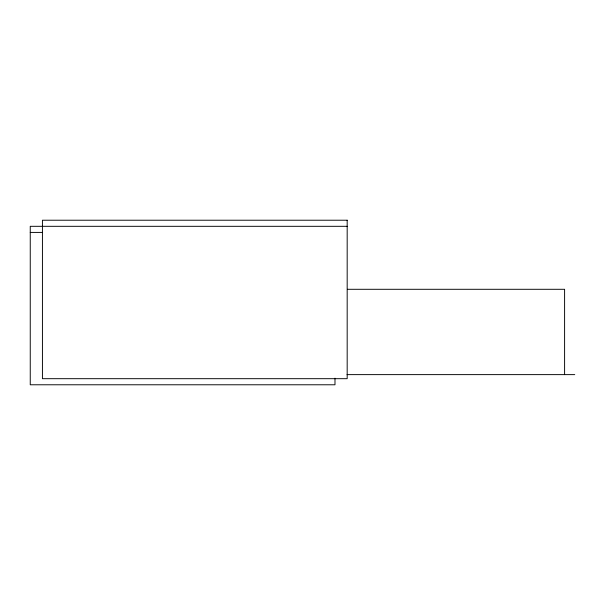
<?xml version="1.0" encoding="UTF-8"?>
<svg xmlns="http://www.w3.org/2000/svg" width="605" height="605" viewBox="0 0 605 605"><rect width="100%" height="100%" fill="white"/><g stroke="black" fill="none" stroke-linecap="round" stroke-linejoin="round"><path stroke-width="0.91" d="M347.179 226.315L30.25 226.315L30.25 384.78L334.988 384.78L334.988 378.193M30.25 232.411L42.516 232.411M347.391 289.296L564.594 289.296L564.594 374.624M347.058 374.624L574.75 374.624M347.179 220.22L42.433 220.22L42.433 378.685L347.179 378.685L347.179 220.22"/></g></svg>
